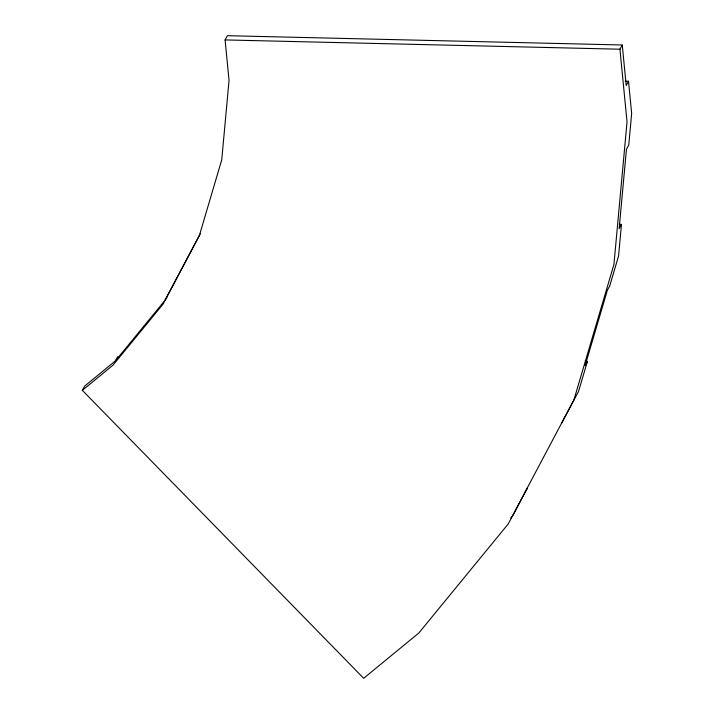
<?xml version="1.0" encoding="UTF-8"?>
<svg xmlns="http://www.w3.org/2000/svg" width="714" height="714" viewBox="0 0 714 714"><rect width="100%" height="100%" fill="white"/><g stroke="black" fill="none" stroke-linecap="round" stroke-linejoin="round"><path stroke-width="1.07" d="M619.297 224.053L621.457 224.455L618.556 256.031L609.694 286.011L607.382 290.241L585.096 365.648L587.408 361.427L585.319 360.686M587.408 361.427L578.545 391.406L561.686 423.116M82.342 390.344L113.071 365.095L162.863 304.36L199.456 235.245L221.742 159.829L229.042 80.423L225.088 39.922L227.4 35.7L622.251 44.991L619.939 49.212L627.035 121.915L613.933 264.475L573.922 399.858L508.234 523.942L418.85 632.97L363.676 678.3L82.342 390.344L84.654 386.122L115.391 360.873L165.175 300.139L200.241 233.897M115.391 360.873L117.703 356.643M165.175 300.139L167.487 295.917M625.214 81.191L628.516 81.262L626.205 85.493L622.251 44.991M621.457 224.455L619.145 228.676L626.446 149.271L628.757 145.04L631.658 113.472L628.516 81.262M525.093 492.241L527.405 488.01L512.857 515.499L510.733 518.087M225.088 39.922L619.939 49.212"/></g></svg>
